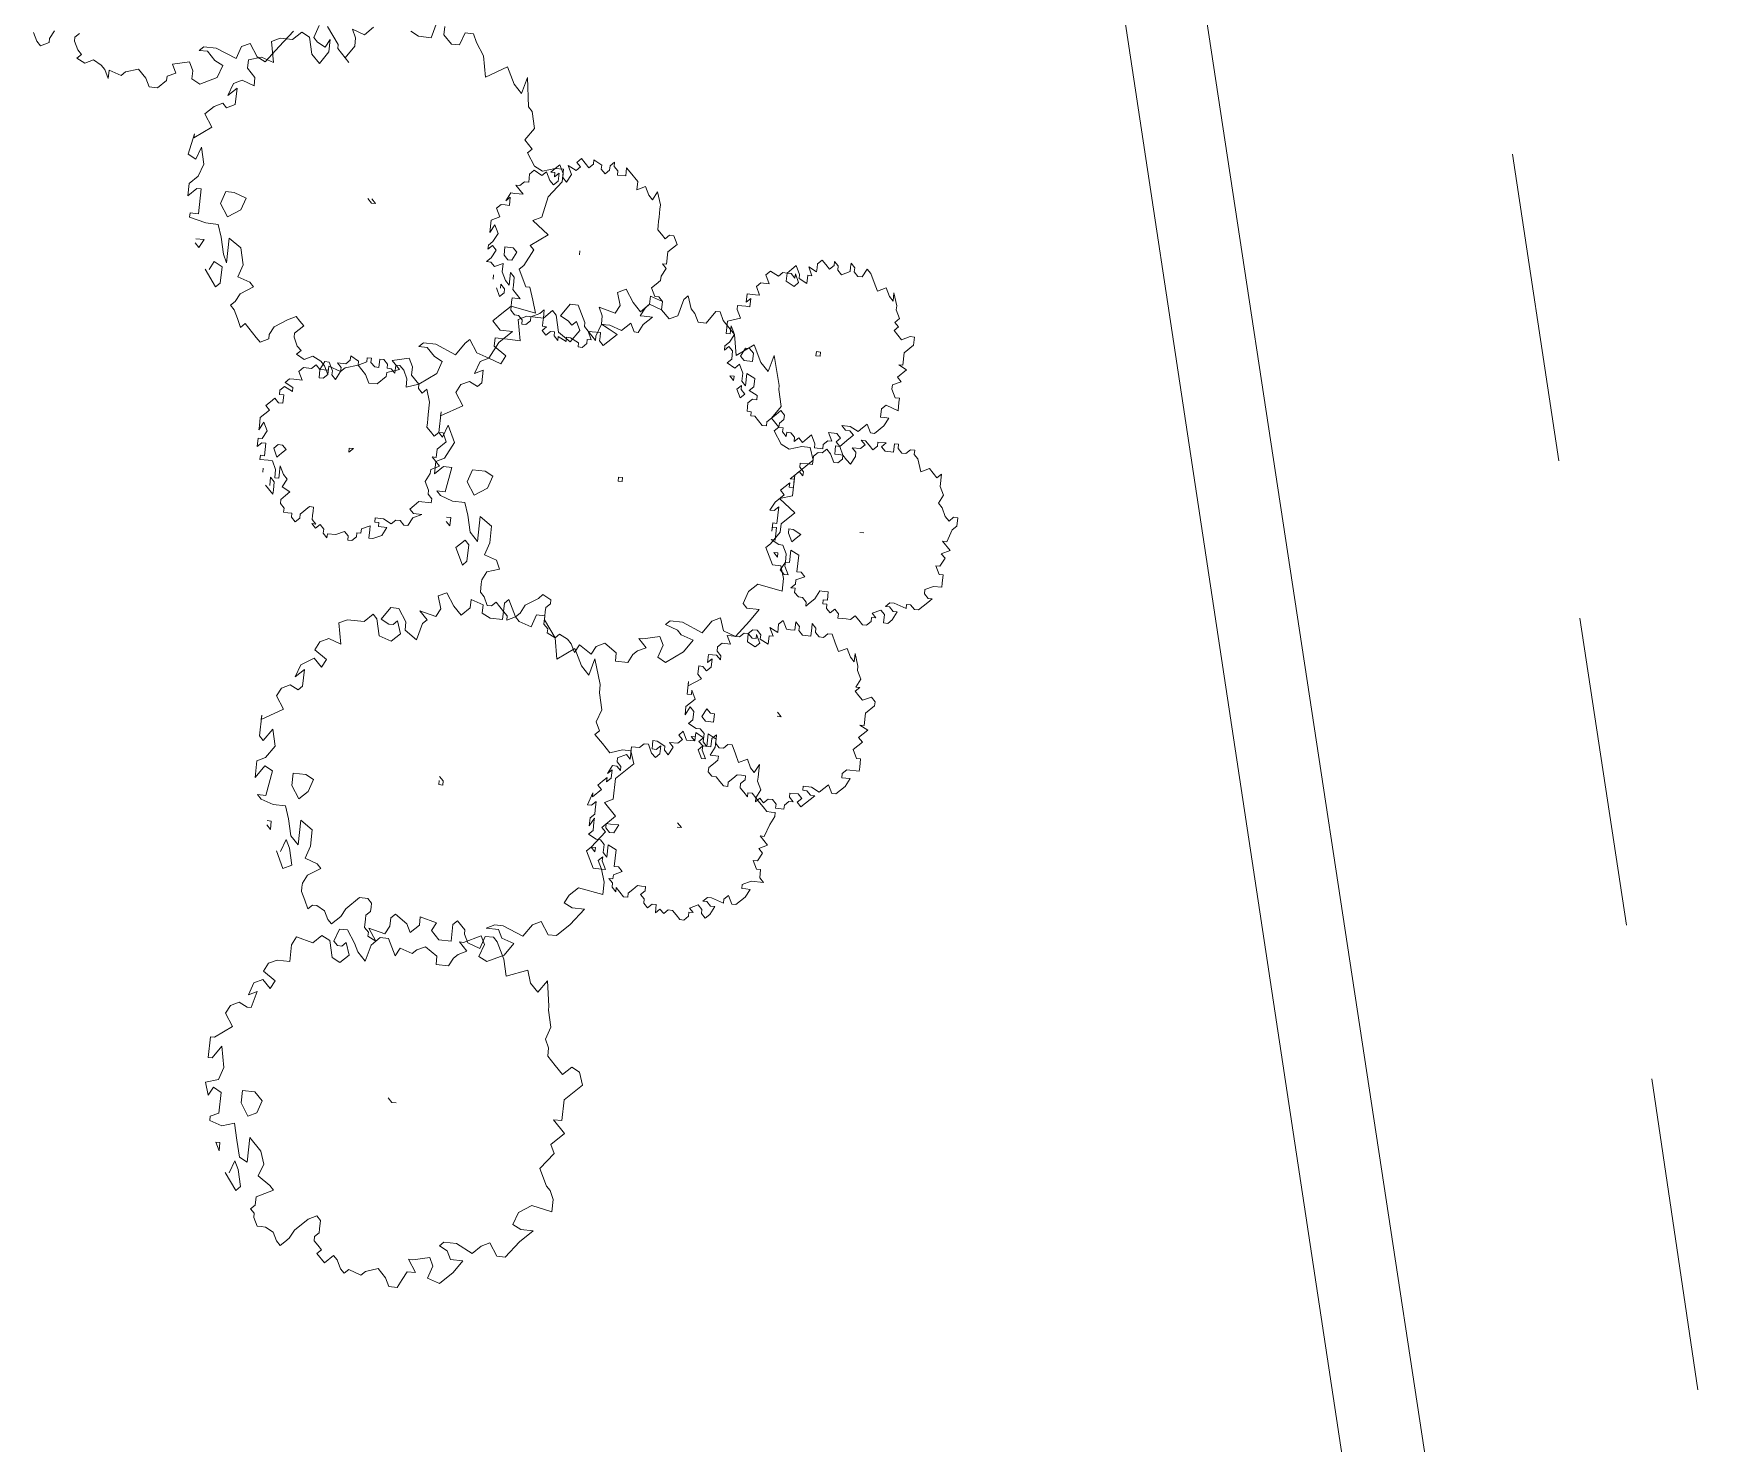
# Model space of a CAD drawing. Header units: metres. Extents: x -977055 to 805873, y -1033982 to 242021.
# Drawn here: x 2713.39 to 2734.77, y 1016.11 to 1034.09 of the extents above; entities that cross this region are included whole.
import ezdxf

# ---------------------------------------------------------------- set-up
doc = ezdxf.new("R2010")
doc.units = ezdxf.units.M
for name, color, linetype in [('PDF_acera', 7, 'Continuous'), ('PDF_linea de centro', 7, 'Continuous'), ('PDF_PLANTAS', 7, 'Continuous')]:
    doc.layers.add(name, color=color, linetype=linetype)

# ---------------------------------------------------------------- blocks, each defined once
blk = doc.blocks.new('CALLE')
at = {"layer": 'PDF_acera', "lineweight": 9}
for points in [[(-61.683552, -257.910912), (38.822112, -231.450912)], [(-61.429536, -258.757632), (39.033792, -232.21296)]]:
    blk.add_lwpolyline(points, dxfattribs=at)
at = {"layer": 'PDF_linea de centro', "lineweight": 9}
for points in [[(4.106592, -244.405728), (7.154784, -243.601344)], [(-0.508032, -245.591136), (2.54016, -244.786752)], [(-5.122656, -246.81888), (-2.032128, -246.014496)]]:
    blk.add_lwpolyline(points, dxfattribs=at)
at = {"layer": 'PDF_PLANTAS', "lineweight": 9}
for points in [[(6.77376, -228.529728), (6.689088, -228.572064), (6.646752, -228.6144), (6.689088, -228.699072), (6.731424, -228.699072), (6.816096, -228.741408)], [(6.816096, -228.995424), (6.77376, -228.953088), (6.731424, -228.953088), (6.646752, -228.995424), (6.604416, -229.03776), (6.56208, -228.995424), (6.519744, -229.080096), (6.56208, -229.164768), (6.519744, -229.24944), (6.477408, -229.291776), (6.392736, -229.334112), (6.477408, -229.334112), (6.435072, -229.46112), (6.477408, -229.503456), (6.519744, -229.630464), (6.435072, -229.715136), (6.3504, -229.757472), (6.3504, -229.842144), (6.435072, -229.926816), (6.477408, -229.926816), (6.519744, -230.011488), (6.604416, -229.969152), (6.646752, -230.138496), (6.56208, -230.180832), (6.477408, -230.180832), (6.435072, -230.265504), (6.519744, -230.434848), (6.646752, -230.477184), (6.689088, -230.392512), (6.77376, -230.30784), (6.77376, -230.223168), (6.816096, -230.265504), (6.816096, -230.392512), (6.731424, -230.604192), (6.858432, -230.646528), (6.900768, -230.7312), (6.77376, -230.815872), (6.731424, -230.900544), (6.900768, -231.027552), (7.070112, -231.15456)], [(7.324128, -232.593984), (7.154784, -232.551648), (7.154784, -232.42464), (7.19712, -232.339968)], [(7.19712, -231.958944), (7.112448, -231.874272), (7.154784, -231.747264), (7.070112, -231.7896), (6.98544, -231.7896), (6.858432, -231.704928), (6.816096, -231.747264), (6.943104, -231.620256), (6.98544, -231.620256), (7.154784, -231.493248)], [(7.154784, -231.408576), (7.027776, -231.36624), (6.98544, -231.408576), (6.943104, -231.493248), (7.027776, -231.535584), (6.900768, -231.535584), (6.77376, -231.450912), (6.858432, -231.36624), (7.027776, -231.323904), (7.070112, -231.239232), (6.98544, -231.15456), (6.98544, -231.027552), (6.943104, -230.94288), (6.731424, -230.985216), (6.77376, -230.858208), (6.731424, -230.7312), (6.646752, -230.7312), (6.56208, -230.815872), (6.477408, -230.815872), (6.519744, -230.688864), (6.477408, -230.604192), (6.3504, -230.561856), (6.435072, -230.646528), (6.265728, -230.646528), (6.223392, -230.561856), (6.265728, -230.51952), (6.223392, -230.434848), (6.13872, -230.350176), (6.011712, -230.434848), (5.884704, -230.265504), (5.92704, -230.265504), (5.71536, -230.223168), (5.673024, -230.30784), (5.800032, -230.350176), (5.630688, -230.392512), (5.50368, -230.350176), (5.419008, -230.265504), (5.292, -230.265504), (5.376672, -230.350176), (5.376672, -230.392512), (5.122656, -230.392512), (5.122656, -230.30784), (5.08032, -230.30784), (5.037984, -230.477184), (5.037984, -230.604192), (4.910976, -230.646528), (4.741632, -230.688864), (4.65696, -230.7312), (4.910976, -230.7312), (4.826304, -230.858208), (4.65696, -230.900544), (4.529952, -230.858208), (4.487616, -230.985216), (4.44528, -231.027552), (4.360608, -230.900544), (4.275936, -230.858208), (4.2336, -230.815872), (4.191264, -230.858208), (4.106592, -230.900544), (4.02192, -230.94288), (4.064256, -230.985216), (3.979584, -231.069888), (3.937248, -231.112224), (3.894912, -231.15456), (3.937248, -231.239232), (3.979584, -231.239232), (4.064256, -231.281568), (4.148928, -231.408576), (4.191264, -231.493248), (4.148928, -231.535584), (4.106592, -231.57792), (4.064256, -231.535584), (4.02192, -231.493248), (3.979584, -231.493248), (3.894912, -231.535584), (3.852576, -231.57792), (3.81024, -231.535584), (3.767904, -231.620256), (3.81024, -231.704928), (3.767904, -231.7896), (3.725568, -231.831936), (3.640896, -231.874272), (3.725568, -231.874272), (3.683232, -232.00128), (3.725568, -232.043616), (3.767904, -232.170624), (3.683232, -232.255296), (3.59856, -232.297632), (3.59856, -232.382304), (3.683232, -232.466976), (3.725568, -232.466976), (3.767904, -232.593984), (3.852576, -232.509312), (3.894912, -232.678656), (3.81024, -232.720992), (3.725568, -232.720992), (3.640896, -232.805664), (3.767904, -232.975008), (3.894912, -233.017344), (3.937248, -232.932672), (4.02192, -232.848), (4.02192, -232.763328), (4.064256, -232.805664), (4.064256, -232.932672), (3.979584, -233.144352), (4.106592, -233.229024), (4.148928, -233.27136), (4.02192, -233.356032), (3.979584, -233.48304), (4.148928, -233.567712), (4.275936, -233.69472), (4.275936, -233.567712), (4.360608, -233.48304), (4.44528, -233.567712), (4.529952, -233.652384), (4.487616, -233.9064), (4.614624, -233.864064), (4.741632, -233.821728), (4.741632, -233.779392), (4.910976, -233.69472), (4.953312, -233.737056), (5.122656, -233.821728), (5.164992, -233.779392), (5.292, -233.948736), (5.419008, -233.779392), (5.461344, -233.864064), (5.673024, -233.9064), (5.842368, -234.033408), (5.969376, -234.033408), (5.969376, -233.948736), (5.92704, -233.821728), (5.969376, -233.737056), (6.096384, -233.652384), (6.13872, -233.69472), (6.223392, -233.610048), (6.3504, -233.69472), (6.519744, -233.652384), (6.56208, -233.610048), (6.858432, -233.567712), (6.689088, -233.525376), (6.77376, -233.440704), (6.943104, -233.356032), (6.816096, -233.144352), (7.027776, -233.102016), (7.154784, -233.017344), (7.239456, -232.975008), (7.239456, -232.890336), (7.112448, -232.848), (7.112448, -232.763328), (7.19712, -232.678656), (7.281792, -232.678656)], [(4.826304, -230.392512), (4.783968, -230.434848), (4.86864, -230.477184), (4.86864, -230.392512)], [(4.572288, -230.51952), (4.402944, -230.646528), (4.44528, -230.688864), (4.614624, -230.688864), (4.65696, -230.604192), (4.572288, -230.561856)], [(2.455488, -231.36624), (2.370816, -231.450912), (2.413152, -231.450912), (2.497824, -231.450912), (2.54016, -231.408576), (2.455488, -231.408576)], [(2.624832, -231.323904), (2.582496, -231.323904), (2.624832, -231.323904)], [(-4.529952, -231.704928), (-4.699296, -231.831936), (-4.65696, -231.874272), (-4.487616, -231.831936), (-4.402944, -231.7896), (-4.529952, -231.747264)], [(-0.973728, -231.747264), (-1.016064, -231.7896), (-0.931392, -231.7896), (-0.931392, -231.747264)], [(-1.227744, -231.874272), (-1.397088, -231.958944), (-1.354752, -232.043616), (-1.185408, -232.00128), (-1.100736, -231.958944), (-1.227744, -231.916608)], [(3.852576, -232.085952), (3.852576, -232.085952)], [(5.461344, -232.085952), (5.419008, -232.128288), (5.419008, -232.170624), (5.461344, -232.128288)], [(2.286144, -233.229024), (2.243808, -233.27136), (2.32848, -233.27136), (2.32848, -233.229024)], [(-0.338688, -233.440704), (-0.381024, -233.440704), (-0.381024, -233.48304), (-0.338688, -233.48304), (-0.296352, -233.440704)], [(4.699296, -233.48304), (4.614624, -233.525376), (4.65696, -233.567712), (4.699296, -233.567712), (4.741632, -233.525376), (4.699296, -233.525376)], [(4.826304, -233.440704), (4.783968, -233.440704), (4.826304, -233.440704)], [(5.164992, -234.287424), (5.122656, -234.287424), (5.164992, -234.287424)], [(-0.550368, -235.896192), (-0.550368, -235.938528), (-0.508032, -235.896192)], [(0.719712, -236.785248), (0.677376, -236.827584), (0.677376, -236.785248)], [(2.624832, -237.420288), (2.624832, -237.462624), (2.624832, -237.420288)]]:
    blk.add_lwpolyline(points, dxfattribs=at)
for points in [[(5.376672, -230.646528), (5.249664, -230.604192), (5.122656, -230.688864), (5.207328, -230.815872), (5.334336, -230.858208), (5.376672, -230.7312)], [(2.794176, -233.017344), (2.836512, -233.102016), (2.921184, -233.017344), (2.921184, -233.05968), (3.005856, -233.05968), (3.090528, -233.144352), (3.1752, -233.102016), (3.1752, -233.05968), (3.132864, -233.017344), (3.1752, -232.975008), (3.217536, -232.932672), (3.259872, -232.932672), (3.302208, -232.932672), (3.344544, -232.932672), (3.471552, -232.932672), (3.59856, -232.890336), (3.556224, -232.848), (3.59856, -232.805664), (3.640896, -232.805664), (3.59856, -232.678656), (3.683232, -232.678656), (3.767904, -232.63632), (3.81024, -232.593984), (3.81024, -232.551648), (3.725568, -232.551648), (3.767904, -232.509312), (3.767904, -232.466976), (3.81024, -232.466976), (3.852576, -232.42464), (3.852576, -232.382304), (3.767904, -232.382304), (3.767904, -232.339968), (3.81024, -232.297632), (3.852576, -232.297632), (3.852576, -232.255296), (3.81024, -232.255296), (3.767904, -232.170624), (3.81024, -232.170624), (3.852576, -232.085952), (3.81024, -232.085952), (3.767904, -232.043616), (3.767904, -231.958944), (3.725568, -232.00128), (3.683232, -232.00128), (3.59856, -231.958944), (3.640896, -231.916608), (3.683232, -231.916608), (3.767904, -231.874272), (3.767904, -231.831936), (3.683232, -231.7896), (3.683232, -231.831936), (3.683232, -231.874272), (3.640896, -231.874272), (3.59856, -231.831936), (3.59856, -231.7896), (3.683232, -231.7896), (3.725568, -231.747264), (3.683232, -231.704928), (3.683232, -231.620256), (3.640896, -231.57792), (3.556224, -231.620256), (3.556224, -231.535584), (3.556224, -231.493248), (3.513888, -231.450912), (3.471552, -231.535584), (3.429216, -231.535584), (3.471552, -231.450912), (3.429216, -231.408576), (3.38688, -231.408576), (3.38688, -231.450912), (3.302208, -231.450912), (3.302208, -231.408576), (3.344544, -231.36624), (3.302208, -231.323904), (3.259872, -231.281568), (3.217536, -231.323904), (3.132864, -231.239232), (3.048192, -231.239232), (3.005856, -231.239232), (3.090528, -231.281568), (3.005856, -231.323904), (2.921184, -231.281568), (2.921184, -231.239232), (2.836512, -231.239232), (2.878848, -231.281568), (2.878848, -231.323904), (2.75184, -231.323904), (2.75184, -231.281568), (2.709504, -231.281568), (2.709504, -231.36624), (2.709504, -231.408576), (2.624832, -231.450912), (2.54016, -231.450912), (2.54016, -231.493248), (2.667168, -231.493248), (2.582496, -231.535584), (2.54016, -231.57792), (2.455488, -231.535584), (2.413152, -231.620256), (2.370816, -231.57792), (2.32848, -231.535584), (2.286144, -231.535584), (2.243808, -231.57792), (2.201472, -231.57792), (2.201472, -231.620256), (2.201472, -231.662592), (2.159136, -231.662592), (2.1168, -231.704928), (2.159136, -231.747264), (2.201472, -231.747264), (2.286144, -231.831936), (2.286144, -231.874272), (2.243808, -231.874272), (2.201472, -231.874272), (2.159136, -231.874272), (2.1168, -231.916608), (2.1168, -231.874272), (2.074464, -231.916608), (2.1168, -231.958944), (2.074464, -232.00128), (2.032128, -232.00128), (1.989792, -232.043616), (2.032128, -232.043616), (2.032128, -232.128288), (2.074464, -232.21296), (2.032128, -232.255296), (1.989792, -232.255296), (1.989792, -232.297632), (2.032128, -232.339968), (2.074464, -232.339968), (2.074464, -232.382304), (2.1168, -232.382304), (2.159136, -232.466976), (2.1168, -232.466976), (2.032128, -232.466976), (2.032128, -232.509312), (2.074464, -232.593984), (2.159136, -232.63632), (2.159136, -232.551648), (2.201472, -232.551648), (2.201472, -232.509312), (2.243808, -232.509312), (2.243808, -232.593984), (2.201472, -232.678656), (2.243808, -232.720992), (2.243808, -232.763328), (2.201472, -232.805664), (2.201472, -232.848), (2.286144, -232.890336), (2.32848, -232.975008), (2.32848, -232.890336), (2.370816, -232.848), (2.413152, -232.890336), (2.455488, -232.932672), (2.455488, -233.05968), (2.497824, -233.05968), (2.54016, -233.017344), (2.582496, -233.017344), (2.667168, -232.975008), (2.75184, -233.017344)], [(-1.820448, -233.864064), (-1.735776, -233.779392), (-1.778112, -233.737056), (-1.947456, -233.737056), (-1.947456, -233.610048), (-1.862784, -233.525376), (-1.778112, -233.567712), (-1.735776, -233.398368), (-1.820448, -233.398368), (-1.90512, -233.313696), (-1.820448, -233.27136), (-1.735776, -233.144352), (-1.778112, -233.102016), (-1.862784, -233.102016), (-1.947456, -233.05968), (-1.90512, -232.890336), (-2.032128, -232.975008), (-2.074464, -232.932672), (-2.243808, -232.890336), (-2.159136, -232.805664), (-2.074464, -232.763328), (-1.947456, -232.678656), (-1.947456, -232.593984), (-2.074464, -232.551648), (-2.1168, -232.593984), (-2.1168, -232.63632), (-2.074464, -232.678656), (-2.201472, -232.720992), (-2.286144, -232.63632), (-2.243808, -232.551648), (-2.074464, -232.509312), (-2.032128, -232.42464), (-2.1168, -232.339968), (-2.074464, -232.170624), (-2.159136, -232.128288), (-2.32848, -232.128288), (-2.32848, -232.00128), (-2.370816, -231.916608), (-2.455488, -231.874272), (-2.54016, -232.00128), (-2.624832, -231.958944), (-2.54016, -231.874272), (-2.582496, -231.7896), (-2.709504, -231.747264), (-2.667168, -231.831936), (-2.836512, -231.7896), (-2.836512, -231.747264), (-2.794176, -231.662592), (-2.836512, -231.57792), (-2.921184, -231.535584), (-3.048192, -231.620256), (-3.1752, -231.450912), (-3.1752, -231.408576), (-3.38688, -231.408576), (-3.38688, -231.450912), (-3.259872, -231.535584), (-3.471552, -231.57792), (-3.59856, -231.535584), (-3.640896, -231.408576), (-3.767904, -231.450912), (-3.683232, -231.493248), (-3.725568, -231.57792), (-3.937248, -231.57792), (-3.979584, -231.493248), (-4.02192, -231.493248), (-4.064256, -231.620256), (-4.02192, -231.747264), (-4.191264, -231.7896), (-4.360608, -231.831936), (-4.402944, -231.916608), (-4.148928, -231.916608), (-4.275936, -232.043616), (-4.402944, -232.085952), (-4.529952, -232.043616), (-4.614624, -232.170624), (-4.65696, -232.21296), (-4.741632, -232.043616), (-4.826304, -232.043616), (-4.86864, -232.00128), (-4.910976, -232.043616), (-4.953312, -232.043616), (-5.037984, -232.085952), (-5.037984, -232.128288), (-5.037984, -232.170624), (-5.08032, -232.255296), (-5.164992, -232.297632), (-5.207328, -232.339968), (-5.164992, -232.382304), (-5.122656, -232.42464), (-5.037984, -232.466976), (-4.910976, -232.593984), (-4.86864, -232.678656), (-4.910976, -232.720992), (-4.995648, -232.720992), (-5.037984, -232.720992), (-5.08032, -232.678656), (-5.122656, -232.678656), (-5.164992, -232.720992), (-5.207328, -232.763328), (-5.249664, -232.720992), (-5.334336, -232.805664), (-5.249664, -232.890336), (-5.292, -232.932672), (-5.376672, -232.975008), (-5.419008, -233.017344), (-5.376672, -233.05968), (-5.419008, -233.186688), (-5.376672, -233.229024), (-5.334336, -233.356032), (-5.419008, -233.440704), (-5.50368, -233.48304), (-5.50368, -233.567712), (-5.419008, -233.610048), (-5.334336, -233.652384), (-5.334336, -233.737056), (-5.207328, -233.652384), (-5.207328, -233.69472), (-5.164992, -233.864064), (-5.249664, -233.9064), (-5.376672, -233.864064), (-5.419008, -233.991072), (-5.292, -234.11808), (-5.164992, -234.202752), (-5.164992, -234.075744), (-5.08032, -234.033408), (-5.037984, -233.948736), (-4.995648, -233.991072), (-4.995648, -234.11808), (-5.08032, -234.287424), (-4.995648, -234.372096), (-4.953312, -234.456768), (-5.08032, -234.54144), (-5.08032, -234.626112), (-4.910976, -234.75312), (-4.783968, -234.880128), (-4.783968, -234.75312), (-4.741632, -234.668448), (-4.614624, -234.710784), (-4.529952, -234.837792), (-4.572288, -235.049472), (-4.44528, -235.049472), (-4.360608, -235.007136), (-4.318272, -234.9648), (-4.148928, -234.880128), (-3.979584, -235.007136), (-3.894912, -234.9648), (-3.767904, -235.091808), (-3.640896, -234.9648), (-3.640896, -235.049472), (-3.429216, -235.049472), (-3.259872, -235.218816), (-3.132864, -235.17648), (-3.090528, -235.091808), (-3.1752, -235.007136), (-3.090528, -234.922464), (-3.005856, -234.837792), (-2.921184, -234.837792), (-2.836512, -234.795456), (-2.709504, -234.837792), (-2.54016, -234.795456), (-2.497824, -234.795456), (-2.243808, -234.75312), (-2.370816, -234.668448), (-2.286144, -234.583776), (-2.159136, -234.54144), (-2.243808, -234.32976), (-2.074464, -234.287424), (-1.90512, -234.202752), (-1.862784, -234.160416), (-1.862784, -234.075744), (-1.989792, -234.033408), (-1.947456, -233.9064), (-1.862784, -233.864064)], [(2.878848, -231.450912), (2.836512, -231.408576), (2.75184, -231.450912), (2.794176, -231.493248), (2.836512, -231.535584), (2.878848, -231.493248)], [(-4.2336, -231.57792), (-4.318272, -231.620256), (-4.2336, -231.620256)], [(1.48176, -233.991072), (1.566432, -233.948736), (1.524096, -233.9064), (1.354752, -233.9064), (1.354752, -233.779392), (1.397088, -233.69472), (1.48176, -233.69472), (1.524096, -233.567712), (1.439424, -233.567712), (1.354752, -233.48304), (1.439424, -233.398368), (1.566432, -233.313696), (1.524096, -233.229024), (1.397088, -233.27136), (1.312416, -233.229024), (1.354752, -233.05968), (1.27008, -233.144352), (1.227744, -233.102016), (1.0584, -233.05968), (1.143072, -232.932672), (1.227744, -232.932672), (1.354752, -232.848), (1.354752, -232.763328), (1.227744, -232.678656), (1.185408, -232.763328), (1.185408, -232.805664), (1.227744, -232.848), (1.100736, -232.890336), (1.016064, -232.805664), (1.0584, -232.678656), (1.227744, -232.63632), (1.27008, -232.593984), (1.185408, -232.509312), (1.185408, -232.339968), (1.143072, -232.255296), (0.931392, -232.297632), (0.973728, -232.170624), (0.931392, -232.085952), (0.84672, -232.043616), (0.762048, -232.170624), (0.677376, -232.128288), (0.762048, -232.043616), (0.677376, -231.916608), (0.550368, -231.874272), (0.63504, -231.958944), (0.465696, -231.958944), (0.42336, -231.916608), (0.465696, -231.831936), (0.42336, -231.747264), (0.338688, -231.704928), (0.21168, -231.7896), (0.084672, -231.57792), (0.127008, -231.57792), (-0.084672, -231.57792), (-0.127008, -231.620256), (0, -231.704928), (-0.169344, -231.747264), (-0.296352, -231.662592), (-0.338688, -231.57792), (-0.508032, -231.57792), (-0.381024, -231.662592), (-0.42336, -231.747264), (-0.677376, -231.704928), (-0.677376, -231.620256), (-0.719712, -231.662592), (-0.762048, -231.7896), (-0.762048, -231.916608), (-0.889056, -231.958944), (-1.0584, -232.00128), (-1.143072, -232.085952), (-0.889056, -232.085952), (-0.973728, -232.21296), (-1.143072, -232.21296), (-1.27008, -232.170624), (-1.312416, -232.297632), (-1.354752, -232.339968), (-1.439424, -232.21296), (-1.524096, -232.170624), (-1.566432, -232.170624), (-1.608768, -232.170624), (-1.69344, -232.21296), (-1.778112, -232.255296), (-1.735776, -232.297632), (-1.735776, -232.339968), (-1.778112, -232.42464), (-1.862784, -232.466976), (-1.90512, -232.509312), (-1.862784, -232.551648), (-1.820448, -232.593984), (-1.735776, -232.63632), (-1.608768, -232.763328), (-1.608768, -232.848), (-1.651104, -232.890336), (-1.69344, -232.890336), (-1.735776, -232.890336), (-1.778112, -232.848), (-1.820448, -232.848), (-1.90512, -232.848), (-1.947456, -232.890336), (-1.989792, -232.890336), (-2.032128, -232.975008), (-1.989792, -233.017344), (-1.989792, -233.102016), (-2.074464, -233.144352), (-2.159136, -233.186688), (-2.074464, -233.229024), (-2.1168, -233.356032), (-2.074464, -233.398368), (-2.032128, -233.48304), (-2.1168, -233.610048), (-2.201472, -233.610048), (-2.201472, -233.737056), (-2.1168, -233.779392), (-2.074464, -233.821728), (-2.032128, -233.9064), (-1.947456, -233.821728), (-1.947456, -233.864064), (-1.862784, -234.033408), (-1.947456, -234.075744), (-2.074464, -234.033408), (-2.1168, -234.11808), (-2.032128, -234.287424), (-1.90512, -234.372096), (-1.862784, -234.245088), (-1.778112, -234.202752), (-1.778112, -234.075744), (-1.735776, -234.160416), (-1.735776, -234.245088), (-1.820448, -234.456768), (-1.69344, -234.54144), (-1.651104, -234.626112), (-1.778112, -234.710784), (-1.778112, -234.795456), (-1.651104, -234.922464), (-1.48176, -235.049472), (-1.48176, -234.922464), (-1.439424, -234.837792), (-1.354752, -234.880128), (-1.27008, -234.9648), (-1.312416, -235.218816), (-1.185408, -235.218816), (-1.0584, -235.17648), (-1.0584, -235.091808), (-0.889056, -235.007136), (-0.84672, -235.049472), (-0.677376, -235.17648), (-0.63504, -235.134144), (-0.508032, -235.261152), (-0.381024, -235.134144), (-0.338688, -235.218816), (-0.127008, -235.218816), (0.042336, -235.38816), (0.169344, -235.345824), (0.169344, -235.261152), (0.127008, -235.134144), (0.21168, -235.049472), (0.296352, -234.9648), (0.338688, -235.007136), (0.42336, -234.9648), (0.550368, -235.007136), (0.719712, -234.9648), (0.804384, -234.9648), (1.0584, -234.880128), (0.889056, -234.837792), (0.973728, -234.75312), (1.143072, -234.668448), (1.016064, -234.499104), (1.227744, -234.456768), (1.397088, -234.32976), (1.439424, -234.32976), (1.439424, -234.245088), (1.312416, -234.202752), (1.354752, -234.075744), (1.397088, -234.033408)], [(-3.683232, -231.7896), (-3.81024, -231.7896), (-3.937248, -231.874272), (-3.894912, -231.958944), (-3.767904, -232.00128), (-3.683232, -231.916608)], [(-0.42336, -231.958944), (-0.550368, -231.958944), (-0.677376, -232.043616), (-0.592704, -232.128288), (-0.465696, -232.170624), (-0.42336, -232.085952)], [(2.921184, -232.170624), (2.878848, -232.170624), (2.921184, -232.21296)], [(4.699296, -235.472832), (4.826304, -235.430496), (4.783968, -235.38816), (4.614624, -235.345824), (4.572288, -235.261152), (4.65696, -235.17648), (4.741632, -235.17648), (4.783968, -235.049472), (4.699296, -235.049472), (4.614624, -234.9648), (4.699296, -234.880128), (4.826304, -234.795456), (4.783968, -234.710784), (4.65696, -234.75312), (4.572288, -234.710784), (4.614624, -234.54144), (4.529952, -234.583776), (4.44528, -234.583776), (4.318272, -234.54144), (4.275936, -234.54144), (4.402944, -234.414432), (4.44528, -234.414432), (4.614624, -234.32976), (4.614624, -234.245088), (4.487616, -234.160416), (4.44528, -234.245088), (4.402944, -234.287424), (4.44528, -234.32976), (4.360608, -234.372096), (4.2336, -234.287424), (4.318272, -234.160416), (4.487616, -234.11808), (4.529952, -234.075744), (4.44528, -233.991072), (4.44528, -233.821728), (4.402944, -233.737056), (4.191264, -233.779392), (4.191264, -233.652384), (4.191264, -233.525376), (4.106592, -233.525376), (4.02192, -233.652384), (3.937248, -233.610048), (3.979584, -233.48304), (3.937248, -233.398368), (3.81024, -233.356032), (3.852576, -233.440704), (3.725568, -233.440704), (3.683232, -233.398368), (3.725568, -233.313696), (3.683232, -233.229024), (3.59856, -233.186688), (3.471552, -233.27136), (3.344544, -233.05968), (3.38688, -233.05968), (3.1752, -233.05968), (3.132864, -233.102016), (3.259872, -233.144352), (3.090528, -233.229024), (2.921184, -233.144352), (2.878848, -233.05968), (2.75184, -233.05968), (2.836512, -233.144352), (2.836512, -233.229024), (2.582496, -233.186688), (2.582496, -233.102016), (2.54016, -233.144352), (2.497824, -233.27136), (2.497824, -233.398368), (2.370816, -233.440704), (2.201472, -233.48304), (2.1168, -233.567712), (2.370816, -233.567712), (2.286144, -233.69472), (2.1168, -233.69472), (1.989792, -233.652384), (1.947456, -233.779392), (1.862784, -233.821728), (1.820448, -233.69472), (1.735776, -233.652384), (1.69344, -233.652384), (1.608768, -233.652384), (1.566432, -233.69472), (1.48176, -233.737056), (1.48176, -233.779392), (1.524096, -233.821728), (1.439424, -233.9064), (1.397088, -233.948736), (1.354752, -233.948736), (1.397088, -234.033408), (1.439424, -234.075744), (1.524096, -234.11808), (1.608768, -234.245088), (1.651104, -234.287424), (1.608768, -234.372096), (1.566432, -234.372096), (1.524096, -234.32976), (1.48176, -234.32976), (1.439424, -234.32976), (1.354752, -234.32976), (1.312416, -234.372096), (1.27008, -234.372096), (1.227744, -234.456768), (1.27008, -234.499104), (1.227744, -234.583776), (1.185408, -234.626112), (1.100736, -234.668448), (1.185408, -234.710784), (1.100736, -234.837792), (1.185408, -234.880128), (1.227744, -234.9648), (1.143072, -235.091808), (1.0584, -235.091808), (1.0584, -235.218816), (1.143072, -235.261152), (1.185408, -235.303488), (1.227744, -235.38816), (1.312416, -235.303488), (1.312416, -235.345824), (1.354752, -235.515168), (1.27008, -235.557504), (1.143072, -235.515168), (1.100736, -235.59984), (1.227744, -235.769184), (1.354752, -235.853856), (1.397088, -235.726848), (1.439424, -235.684512), (1.48176, -235.557504), (1.524096, -235.59984), (1.524096, -235.726848), (1.439424, -235.938528), (1.566432, -236.0232), (1.608768, -236.107872), (1.48176, -236.150208), (1.439424, -236.277216), (1.608768, -236.404224), (1.735776, -236.488896), (1.735776, -236.361888), (1.778112, -236.319552), (1.90512, -236.361888), (1.989792, -236.44656), (1.947456, -236.700576), (2.074464, -236.700576), (2.201472, -236.65824), (2.201472, -236.573568), (2.370816, -236.488896), (2.413152, -236.531232), (2.54016, -236.615904), (2.624832, -236.615904), (2.75184, -236.742912), (2.878848, -236.573568), (2.921184, -236.700576), (3.132864, -236.700576), (3.302208, -236.86992), (3.429216, -236.827584), (3.429216, -236.742912), (3.38688, -236.615904), (3.429216, -236.531232), (3.556224, -236.44656), (3.59856, -236.488896), (3.683232, -236.404224), (3.81024, -236.488896), (3.979584, -236.44656), (4.02192, -236.44656), (4.318272, -236.361888), (4.148928, -236.319552), (4.2336, -236.23488), (4.402944, -236.150208), (4.275936, -235.980864), (4.487616, -235.938528), (4.614624, -235.81152), (4.699296, -235.769184), (4.699296, -235.726848), (4.572288, -235.642176), (4.572288, -235.557504), (4.65696, -235.515168)], [(-3.59856, -233.27136), (-3.640896, -233.313696), (-3.640896, -233.356032), (-3.640896, -233.313696)], [(2.032128, -233.356032), (1.862784, -233.440704), (1.90512, -233.48304), (2.074464, -233.48304), (2.1168, -233.440704)], [(2.836512, -233.440704), (2.709504, -233.398368), (2.582496, -233.48304), (2.667168, -233.610048), (2.794176, -233.652384), (2.836512, -233.567712)], [(6.054048, -234.54144), (6.096384, -234.54144), (6.054048, -234.499104), (6.011712, -234.499104), (5.969376, -234.456768), (6.011712, -234.414432), (6.054048, -234.414432), (6.096384, -234.32976), (6.054048, -234.32976), (6.011712, -234.287424), (6.054048, -234.245088), (6.096384, -234.202752), (6.054048, -234.160416), (6.011712, -234.202752), (5.969376, -234.160416), (6.011712, -234.075744), (5.92704, -234.11808), (5.842368, -234.075744), (5.884704, -234.033408), (5.92704, -234.033408), (6.011712, -233.991072), (5.969376, -233.948736), (5.92704, -233.9064), (5.92704, -233.948736), (5.884704, -233.948736), (5.92704, -233.991072), (5.842368, -233.991072), (5.800032, -233.948736), (5.842368, -233.9064), (5.92704, -233.864064), (5.884704, -233.821728), (5.92704, -233.737056), (5.884704, -233.69472), (5.800032, -233.69472), (5.800032, -233.652384), (5.757696, -233.610048), (5.757696, -233.567712), (5.673024, -233.652384), (5.673024, -233.610048), (5.673024, -233.567712), (5.673024, -233.525376), (5.588352, -233.48304), (5.630688, -233.525376), (5.546016, -233.525376), (5.546016, -233.48304), (5.546016, -233.440704), (5.50368, -233.398368), (5.419008, -233.440704), (5.376672, -233.356032), (5.249664, -233.356032), (5.334336, -233.398368), (5.249664, -233.440704), (5.164992, -233.398368), (5.122656, -233.356032), (5.08032, -233.356032), (5.122656, -233.398368), (5.08032, -233.440704), (4.995648, -233.398368), (4.953312, -233.356032), (4.953312, -233.398368), (4.910976, -233.440704), (4.953312, -233.525376), (4.86864, -233.525376), (4.783968, -233.567712), (4.741632, -233.610048), (4.86864, -233.610048), (4.826304, -233.652384), (4.741632, -233.652384), (4.699296, -233.652384), (4.65696, -233.69472), (4.614624, -233.737056), (4.614624, -233.652384), (4.572288, -233.652384), (4.529952, -233.652384), (4.487616, -233.652384), (4.44528, -233.69472), (4.44528, -233.737056), (4.402944, -233.779392), (4.360608, -233.779392), (4.360608, -233.821728), (4.402944, -233.864064), (4.44528, -233.864064), (4.487616, -233.948736), (4.529952, -233.991072), (4.487616, -233.991072), (4.44528, -233.991072), (4.402944, -233.991072), (4.360608, -233.991072), (4.360608, -234.033408), (4.318272, -233.991072), (4.275936, -234.033408), (4.318272, -234.075744), (4.318272, -234.11808), (4.275936, -234.11808), (4.2336, -234.160416), (4.275936, -234.160416), (4.2336, -234.245088), (4.275936, -234.245088), (4.275936, -234.287424), (4.2336, -234.372096), (4.191264, -234.372096), (4.191264, -234.414432), (4.2336, -234.456768), (4.275936, -234.456768), (4.275936, -234.499104), (4.360608, -234.456768), (4.360608, -234.499104), (4.360608, -234.583776), (4.318272, -234.583776), (4.275936, -234.583776), (4.2336, -234.626112), (4.318272, -234.710784), (4.360608, -234.75312), (4.402944, -234.668448), (4.44528, -234.583776), (4.44528, -234.626112), (4.44528, -234.668448), (4.402944, -234.795456), (4.44528, -234.837792), (4.487616, -234.880128), (4.402944, -234.922464), (4.402944, -234.9648), (4.487616, -235.007136), (4.572288, -235.091808), (4.572288, -235.007136), (4.572288, -234.9648), (4.65696, -235.007136), (4.699296, -235.049472), (4.65696, -235.17648), (4.741632, -235.17648), (4.783968, -235.134144), (4.783968, -235.091808), (4.86864, -235.049472), (4.910976, -235.091808), (4.953312, -235.134144), (4.995648, -235.134144), (5.08032, -235.17648), (5.122656, -235.134144), (5.122656, -235.17648), (5.249664, -235.17648), (5.334336, -235.261152), (5.419008, -235.218816), (5.419008, -235.17648), (5.376672, -235.134144), (5.419008, -235.091808), (5.461344, -235.049472), (5.50368, -235.049472), (5.546016, -235.049472), (5.588352, -235.049472), (5.673024, -235.049472), (5.71536, -235.049472), (5.842368, -235.007136), (5.757696, -234.9648), (5.800032, -234.922464), (5.884704, -234.880128), (5.842368, -234.795456), (5.92704, -234.795456), (6.011712, -234.710784), (6.054048, -234.668448), (5.969376, -234.668448), (5.969376, -234.583776), (6.011712, -234.583776)], [(5.122656, -233.525376), (5.037984, -233.525376), (4.995648, -233.567712), (4.995648, -233.610048), (5.08032, -233.652384), (5.122656, -233.610048)], [(0.381024, -236.192544), (0.42336, -236.192544), (0.381024, -236.150208), (0.296352, -236.150208), (0.296352, -236.065536), (0.338688, -236.0232), (0.381024, -236.065536), (0.42336, -235.980864), (0.338688, -235.980864), (0.338688, -235.938528), (0.338688, -235.896192), (0.42336, -235.853856), (0.381024, -235.81152), (0.338688, -235.853856), (0.296352, -235.81152), (0.296352, -235.726848), (0.254016, -235.769184), (0.169344, -235.726848), (0.21168, -235.684512), (0.254016, -235.684512), (0.296352, -235.59984), (0.296352, -235.557504), (0.254016, -235.557504), (0.21168, -235.557504), (0.21168, -235.59984), (0.254016, -235.642176), (0.169344, -235.642176), (0.127008, -235.59984), (0.169344, -235.557504), (0.254016, -235.515168), (0.254016, -235.472832), (0.21168, -235.430496), (0.21168, -235.38816), (0.21168, -235.345824), (0.084672, -235.345824), (0.127008, -235.303488), (0.084672, -235.218816), (0.042336, -235.218816), (0, -235.261152), (-0.042336, -235.261152), (0, -235.218816), (0, -235.17648), (-0.084672, -235.134144), (-0.042336, -235.17648), (-0.127008, -235.17648), (-0.169344, -235.134144), (-0.127008, -235.134144), (-0.169344, -235.091808), (-0.21168, -235.049472), (-0.254016, -235.091808), (-0.338688, -235.007136), (-0.296352, -235.007136), (-0.42336, -234.9648), (-0.42336, -235.007136), (-0.381024, -235.049472), (-0.465696, -235.049472), (-0.508032, -235.049472), (-0.550368, -235.007136), (-0.63504, -235.007136), (-0.550368, -235.049472), (-0.592704, -235.049472), (-0.677376, -235.049472), (-0.719712, -235.007136), (-0.762048, -235.091808), (-0.762048, -235.134144), (-0.804384, -235.17648), (-0.889056, -235.17648), (-0.931392, -235.218816), (-0.804384, -235.218816), (-0.84672, -235.303488), (-0.931392, -235.303488), (-1.016064, -235.303488), (-1.016064, -235.345824), (-1.0584, -235.38816), (-1.100736, -235.303488), (-1.143072, -235.303488), (-1.143072, -235.261152), (-1.185408, -235.303488), (-1.227744, -235.303488), (-1.27008, -235.345824), (-1.227744, -235.345824), (-1.27008, -235.38816), (-1.312416, -235.430496), (-1.312416, -235.472832), (-1.27008, -235.472832), (-1.227744, -235.515168), (-1.185408, -235.557504), (-1.185408, -235.59984), (-1.185408, -235.642176), (-1.227744, -235.642176), (-1.27008, -235.59984), (-1.312416, -235.642176), (-1.354752, -235.642176), (-1.397088, -235.684512), (-1.354752, -235.726848), (-1.354752, -235.769184), (-1.397088, -235.769184), (-1.439424, -235.769184), (-1.397088, -235.81152), (-1.439424, -235.853856), (-1.397088, -235.896192), (-1.397088, -235.938528), (-1.439424, -235.980864), (-1.48176, -236.0232), (-1.48176, -236.065536), (-1.439424, -236.107872), (-1.397088, -236.107872), (-1.397088, -236.150208), (-1.354752, -236.107872), (-1.312416, -236.192544), (-1.354752, -236.23488), (-1.397088, -236.23488), (-1.439424, -236.277216), (-1.397088, -236.319552), (-1.312416, -236.361888), (-1.312416, -236.319552), (-1.27008, -236.277216), (-1.27008, -236.23488), (-1.227744, -236.277216), (-1.227744, -236.319552), (-1.27008, -236.44656), (-1.227744, -236.44656), (-1.185408, -236.488896), (-1.27008, -236.531232), (-1.27008, -236.573568), (-1.185408, -236.65824), (-1.100736, -236.700576), (-1.100736, -236.65824), (-1.100736, -236.615904), (-1.0584, -236.615904), (-1.016064, -236.700576), (-1.016064, -236.827584), (-0.973728, -236.785248), (-0.889056, -236.785248), (-0.889056, -236.742912), (-0.804384, -236.700576), (-0.804384, -236.742912), (-0.719712, -236.785248), (-0.677376, -236.742912), (-0.63504, -236.827584), (-0.550368, -236.742912), (-0.550368, -236.785248), (-0.42336, -236.827584), (-0.338688, -236.86992), (-0.296352, -236.86992), (-0.296352, -236.827584), (-0.296352, -236.785248), (-0.254016, -236.742912), (-0.21168, -236.700576), (-0.169344, -236.65824), (-0.084672, -236.700576), (0, -236.65824), (0.042336, -236.65824), (0.169344, -236.65824), (0.084672, -236.615904), (0.127008, -236.573568), (0.21168, -236.531232), (0.169344, -236.44656), (0.254016, -236.404224), (0.338688, -236.361888), (0.338688, -236.319552), (0.296352, -236.277216), (0.296352, -236.23488), (0.338688, -236.192544)], [(2.921184, -234.922464), (2.878848, -234.922464), (2.878848, -234.9648), (2.921184, -234.9648)], [(-0.973728, -235.134144), (-1.0584, -235.17648), (-1.0584, -235.218816), (-0.973728, -235.17648), (-0.931392, -235.17648)], [(-0.84672, -235.049472), (-0.889056, -235.091808), (-0.84672, -235.091808)], [(-0.592704, -235.17648), (-0.63504, -235.17648), (-0.677376, -235.218816), (-0.677376, -235.261152), (-0.592704, -235.303488), (-0.592704, -235.218816)], [(1.608768, -237.0816), (1.651104, -237.039264), (1.608768, -237.039264), (1.524096, -237.039264), (1.524096, -236.954592), (1.566432, -236.912256), (1.608768, -236.912256), (1.651104, -236.86992), (1.566432, -236.86992), (1.566432, -236.827584), (1.566432, -236.785248), (1.651104, -236.742912), (1.608768, -236.700576), (1.566432, -236.700576), (1.524096, -236.700576), (1.566432, -236.615904), (1.48176, -236.65824), (1.48176, -236.615904), (1.397088, -236.615904), (1.439424, -236.531232), (1.48176, -236.531232), (1.524096, -236.488896), (1.524096, -236.44656), (1.48176, -236.404224), (1.439424, -236.44656), (1.439424, -236.488896), (1.48176, -236.488896), (1.397088, -236.531232), (1.354752, -236.488896), (1.397088, -236.404224), (1.48176, -236.404224), (1.48176, -236.361888), (1.439424, -236.319552), (1.439424, -236.23488), (1.439424, -236.192544), (1.354752, -236.23488), (1.354752, -236.150208), (1.312416, -236.107872), (1.27008, -236.107872), (1.227744, -236.150208), (1.185408, -236.150208), (1.227744, -236.107872), (1.227744, -236.0232), (1.143072, -236.0232), (1.185408, -236.065536), (1.100736, -236.065536), (1.0584, -236.0232), (1.100736, -235.980864), (1.100736, -235.938528), (1.016064, -235.938528), (0.973728, -235.980864), (0.889056, -235.853856), (0.931392, -235.853856), (0.804384, -235.853856), (0.804384, -235.896192), (0.84672, -235.896192), (0.762048, -235.938528), (0.719712, -235.896192), (0.677376, -235.853856), (0.592704, -235.853856), (0.677376, -235.896192), (0.63504, -235.938528), (0.550368, -235.938528), (0.508032, -235.896192), (0.465696, -235.980864), (0.465696, -236.0232), (0.42336, -236.065536), (0.338688, -236.065536), (0.296352, -236.107872), (0.42336, -236.107872), (0.381024, -236.192544), (0.296352, -236.192544), (0.21168, -236.150208), (0.21168, -236.23488), (0.169344, -236.23488), (0.127008, -236.192544), (0.084672, -236.150208), (0.042336, -236.150208), (0, -236.192544), (0, -236.23488), (-0.042336, -236.277216), (-0.084672, -236.319552), (-0.084672, -236.361888), (-0.042336, -236.361888), (0, -236.404224), (0.042336, -236.44656), (0.042336, -236.488896), (0.042336, -236.531232), (0, -236.531232), (-0.042336, -236.488896), (-0.084672, -236.488896), (-0.127008, -236.531232), (-0.169344, -236.573568), (-0.127008, -236.573568), (-0.127008, -236.615904), (-0.169344, -236.65824), (-0.21168, -236.65824), (-0.169344, -236.700576), (-0.21168, -236.742912), (-0.169344, -236.785248), (-0.169344, -236.827584), (-0.21168, -236.86992), (-0.254016, -236.86992), (-0.254016, -236.954592), (-0.21168, -236.954592), (-0.169344, -236.996928), (-0.169344, -237.039264), (-0.127008, -236.996928), (-0.084672, -236.996928), (-0.084672, -237.0816), (-0.127008, -237.123936), (-0.169344, -237.0816), (-0.21168, -237.123936), (-0.127008, -237.208608), (-0.084672, -237.250944), (-0.084672, -237.208608), (-0.042336, -237.166272), (-0.042336, -237.123936), (0, -237.123936), (0, -237.208608), (-0.042336, -237.29328), (0, -237.335616), (0.042336, -237.377952), (-0.042336, -237.420288), (-0.042336, -237.462624), (0.042336, -237.547296), (0.127008, -237.589632), (0.127008, -237.547296), (0.127008, -237.50496), (0.169344, -237.50496), (0.21168, -237.547296), (0.21168, -237.674304), (0.254016, -237.674304), (0.338688, -237.674304), (0.338688, -237.631968), (0.42336, -237.589632), (0.508032, -237.674304), (0.550368, -237.631968), (0.63504, -237.71664), (0.677376, -237.631968), (0.677376, -237.674304), (0.804384, -237.674304), (0.889056, -237.758976), (0.931392, -237.758976), (0.973728, -237.71664), (0.931392, -237.631968), (0.973728, -237.589632), (1.016064, -237.547296), (1.0584, -237.589632), (1.0584, -237.547296), (1.143072, -237.589632), (1.227744, -237.547296), (1.27008, -237.547296), (1.397088, -237.50496), (1.312416, -237.50496), (1.354752, -237.462624), (1.439424, -237.420288), (1.397088, -237.335616), (1.48176, -237.29328), (1.566432, -237.250944), (1.566432, -237.208608), (1.524096, -237.166272), (1.524096, -237.123936), (1.566432, -237.0816)], [(5.292, -237.0816), (5.334336, -237.039264), (5.292, -237.039264), (5.249664, -237.039264), (5.207328, -236.954592), (5.249664, -236.912256), (5.292, -236.912256), (5.334336, -236.86992), (5.292, -236.86992), (5.249664, -236.827584), (5.292, -236.785248), (5.334336, -236.742912), (5.292, -236.700576), (5.249664, -236.700576), (5.207328, -236.700576), (5.249664, -236.615904), (5.164992, -236.65824), (5.164992, -236.615904), (5.08032, -236.615904), (5.122656, -236.531232), (5.164992, -236.531232), (5.249664, -236.488896), (5.207328, -236.44656), (5.164992, -236.404224), (5.164992, -236.44656), (5.122656, -236.488896), (5.164992, -236.488896), (5.08032, -236.531232), (5.037984, -236.488896), (5.08032, -236.404224), (5.164992, -236.404224), (5.164992, -236.361888), (5.122656, -236.319552), (5.164992, -236.23488), (5.122656, -236.192544), (5.037984, -236.23488), (5.037984, -236.150208), (4.995648, -236.107872), (4.910976, -236.150208), (4.910976, -236.107872), (4.910976, -236.0232), (4.826304, -236.0232), (4.86864, -236.065536), (4.783968, -236.065536), (4.783968, -236.0232), (4.783968, -235.980864), (4.783968, -235.938528), (4.741632, -235.938528), (4.65696, -235.980864), (4.614624, -235.853856), (4.487616, -235.853856), (4.487616, -235.896192), (4.572288, -235.896192), (4.487616, -235.938528), (4.402944, -235.896192), (4.360608, -235.853856), (4.318272, -235.853856), (4.360608, -235.896192), (4.318272, -235.938528), (4.2336, -235.938528), (4.191264, -235.896192), (4.148928, -235.980864), (4.191264, -236.0232), (4.106592, -236.065536), (4.02192, -236.065536), (3.979584, -236.107872), (4.106592, -236.107872), (4.064256, -236.192544), (3.979584, -236.192544), (3.937248, -236.150208), (3.894912, -236.23488), (3.852576, -236.23488), (3.852576, -236.192544), (3.81024, -236.150208), (3.767904, -236.150208), (3.725568, -236.150208), (3.725568, -236.192544), (3.683232, -236.192544), (3.683232, -236.23488), (3.640896, -236.277216), (3.59856, -236.319552), (3.59856, -236.361888), (3.640896, -236.361888), (3.683232, -236.404224), (3.725568, -236.44656), (3.767904, -236.488896), (3.725568, -236.531232), (3.683232, -236.531232), (3.640896, -236.488896), (3.59856, -236.488896), (3.59856, -236.531232), (3.556224, -236.531232), (3.513888, -236.573568), (3.556224, -236.573568), (3.556224, -236.615904), (3.513888, -236.65824), (3.471552, -236.65824), (3.513888, -236.700576), (3.471552, -236.742912), (3.513888, -236.785248), (3.556224, -236.827584), (3.471552, -236.86992), (3.429216, -236.86992), (3.429216, -236.954592), (3.471552, -236.954592), (3.513888, -236.996928), (3.513888, -237.039264), (3.59856, -236.996928), (3.59856, -237.0816), (3.556224, -237.123936), (3.513888, -237.0816), (3.471552, -237.123936), (3.556224, -237.208608), (3.59856, -237.250944), (3.640896, -237.208608), (3.640896, -237.166272), (3.683232, -237.123936), (3.683232, -237.208608), (3.640896, -237.29328), (3.683232, -237.335616), (3.725568, -237.377952), (3.640896, -237.420288), (3.640896, -237.462624), (3.725568, -237.547296), (3.81024, -237.589632), (3.81024, -237.547296), (3.81024, -237.50496), (3.894912, -237.50496), (3.937248, -237.547296), (3.894912, -237.674304), (3.979584, -237.674304), (4.02192, -237.674304), (4.02192, -237.631968), (4.106592, -237.589632), (4.148928, -237.589632), (4.191264, -237.674304), (4.2336, -237.631968), (4.318272, -237.71664), (4.360608, -237.631968), (4.360608, -237.674304), (4.487616, -237.674304), (4.572288, -237.758976), (4.65696, -237.758976), (4.65696, -237.71664), (4.614624, -237.631968), (4.65696, -237.589632), (4.699296, -237.547296), (4.741632, -237.589632), (4.783968, -237.547296), (4.826304, -237.589632), (4.910976, -237.547296), (4.953312, -237.547296), (5.08032, -237.50496), (4.995648, -237.50496), (5.037984, -237.462624), (5.122656, -237.420288), (5.08032, -237.335616), (5.164992, -237.29328), (5.249664, -237.250944), (5.292, -237.208608), (5.207328, -237.166272), (5.207328, -237.123936), (5.249664, -237.0816)], [(0.254016, -236.0232), (0.169344, -236.065536), (0.169344, -236.107872), (0.254016, -236.065536), (0.296352, -236.065536)], [(0.381024, -235.938528), (0.338688, -235.980864), (0.381024, -235.980864)], [(0.677376, -236.065536), (0.592704, -236.0232), (0.550368, -236.065536), (0.550368, -236.150208), (0.63504, -236.150208), (0.63504, -236.107872)], [(3.937248, -236.0232), (3.852576, -236.065536), (3.894912, -236.107872), (3.937248, -236.065536), (3.979584, -236.065536)], [(4.064256, -235.938528), (4.02192, -235.980864), (4.064256, -235.980864)], [(4.360608, -236.065536), (4.275936, -236.0232), (4.2336, -236.065536), (4.2336, -236.150208), (4.318272, -236.150208), (4.360608, -236.107872)], [(3.513888, -237.71664), (3.556224, -237.71664), (3.556224, -237.674304), (3.471552, -237.674304), (3.471552, -237.589632), (3.513888, -237.547296), (3.556224, -237.589632), (3.556224, -237.50496), (3.513888, -237.50496), (3.471552, -237.462624), (3.513888, -237.420288), (3.556224, -237.377952), (3.556224, -237.335616), (3.513888, -237.377952), (3.471552, -237.335616), (3.471552, -237.250944), (3.429216, -237.29328), (3.38688, -237.29328), (3.302208, -237.250944), (3.344544, -237.208608), (3.38688, -237.166272), (3.471552, -237.123936), (3.471552, -237.0816), (3.429216, -237.0816), (3.38688, -237.0816), (3.38688, -237.123936), (3.38688, -237.166272), (3.344544, -237.166272), (3.302208, -237.123936), (3.302208, -237.0816), (3.38688, -237.039264), (3.429216, -236.996928), (3.38688, -236.954592), (3.38688, -236.912256), (3.344544, -236.86992), (3.259872, -236.86992), (3.259872, -236.827584), (3.259872, -236.742912), (3.217536, -236.742912), (3.1752, -236.785248), (3.132864, -236.785248), (3.1752, -236.742912), (3.132864, -236.700576), (3.090528, -236.65824), (3.090528, -236.700576), (3.005856, -236.700576), (3.005856, -236.65824), (3.048192, -236.65824), (3.005856, -236.615904), (2.96352, -236.573568), (2.921184, -236.615904), (2.836512, -236.531232), (2.75184, -236.488896), (2.75184, -236.531232), (2.794176, -236.573568), (2.709504, -236.573568), (2.624832, -236.573568), (2.624832, -236.531232), (2.54016, -236.531232), (2.582496, -236.531232), (2.582496, -236.573568), (2.455488, -236.573568), (2.455488, -236.531232), (2.413152, -236.615904), (2.413152, -236.65824), (2.32848, -236.700576), (2.243808, -236.700576), (2.243808, -236.742912), (2.370816, -236.742912), (2.32848, -236.827584), (2.243808, -236.827584), (2.159136, -236.827584), (2.159136, -236.86992), (2.1168, -236.912256), (2.074464, -236.827584), (2.032128, -236.827584), (1.989792, -236.785248), (1.989792, -236.827584), (1.947456, -236.827584), (1.90512, -236.86992), (1.90512, -236.912256), (1.862784, -236.954592), (1.820448, -236.954592), (1.862784, -236.996928), (1.90512, -237.039264), (1.989792, -237.0816), (1.989792, -237.123936), (1.989792, -237.166272), (1.947456, -237.166272), (1.90512, -237.166272), (1.90512, -237.123936), (1.862784, -237.123936), (1.862784, -237.166272), (1.820448, -237.166272), (1.778112, -237.208608), (1.820448, -237.250944), (1.778112, -237.29328), (1.735776, -237.29328), (1.735776, -237.335616), (1.735776, -237.377952), (1.735776, -237.420288), (1.778112, -237.462624), (1.735776, -237.50496), (1.69344, -237.547296), (1.69344, -237.589632), (1.735776, -237.631968), (1.778112, -237.631968), (1.778112, -237.674304), (1.820448, -237.631968), (1.862784, -237.71664), (1.820448, -237.758976), (1.735776, -237.758976), (1.735776, -237.801312), (1.778112, -237.843648), (1.862784, -237.885984), (1.862784, -237.843648), (1.90512, -237.801312), (1.90512, -237.758976), (1.947456, -237.801312), (1.947456, -237.843648), (1.90512, -237.970656), (1.947456, -237.970656), (1.947456, -238.012992), (1.90512, -238.055328), (1.90512, -238.097664), (1.989792, -238.182336), (2.032128, -238.224672), (2.032128, -238.182336), (2.074464, -238.14), (2.1168, -238.14), (2.159136, -238.224672), (2.159136, -238.309344), (2.201472, -238.309344), (2.286144, -238.309344), (2.286144, -238.267008), (2.370816, -238.224672), (2.370816, -238.267008), (2.455488, -238.309344), (2.497824, -238.267008), (2.54016, -238.35168), (2.624832, -238.267008), (2.624832, -238.309344), (2.75184, -238.35168), (2.794176, -238.394016), (2.878848, -238.394016), (2.878848, -238.35168), (2.836512, -238.309344), (2.878848, -238.267008), (2.96352, -238.224672), (3.005856, -238.182336), (3.090528, -238.224672), (3.1752, -238.182336), (3.302208, -238.182336), (3.259872, -238.14), (3.302208, -238.097664), (3.344544, -238.055328), (3.302208, -237.970656), (3.429216, -237.92832), (3.471552, -237.885984), (3.513888, -237.885984), (3.513888, -237.843648), (3.471552, -237.801312), (3.471552, -237.758976)], [(2.159136, -236.65824), (2.1168, -236.700576), (2.1168, -236.742912), (2.201472, -236.700576), (2.243808, -236.700576)], [(2.32848, -236.573568), (2.286144, -236.615904), (2.32848, -236.615904)], [(2.582496, -236.700576), (2.54016, -236.700576), (2.455488, -236.742912), (2.497824, -236.785248), (2.54016, -236.827584), (2.582496, -236.742912)], [(4.402944, -236.785248), (4.360608, -236.785248), (4.360608, -236.827584), (4.402944, -236.827584)]]:
    blk.add_lwpolyline(points, close=True, dxfattribs=at)

msp = doc.modelspace()

# ---------------------------------------------------------------- block references
at = {"xscale": 1.255773352820658, "yscale": 1.255773352820658, "zscale": 1.255773352820658, "rotation": 83.85573648860341}
msp.add_blockref('CALLE', (2427.15058, 1056.36283, 1015.371), dxfattribs=at)

doc.saveas('drawing.dxf')
